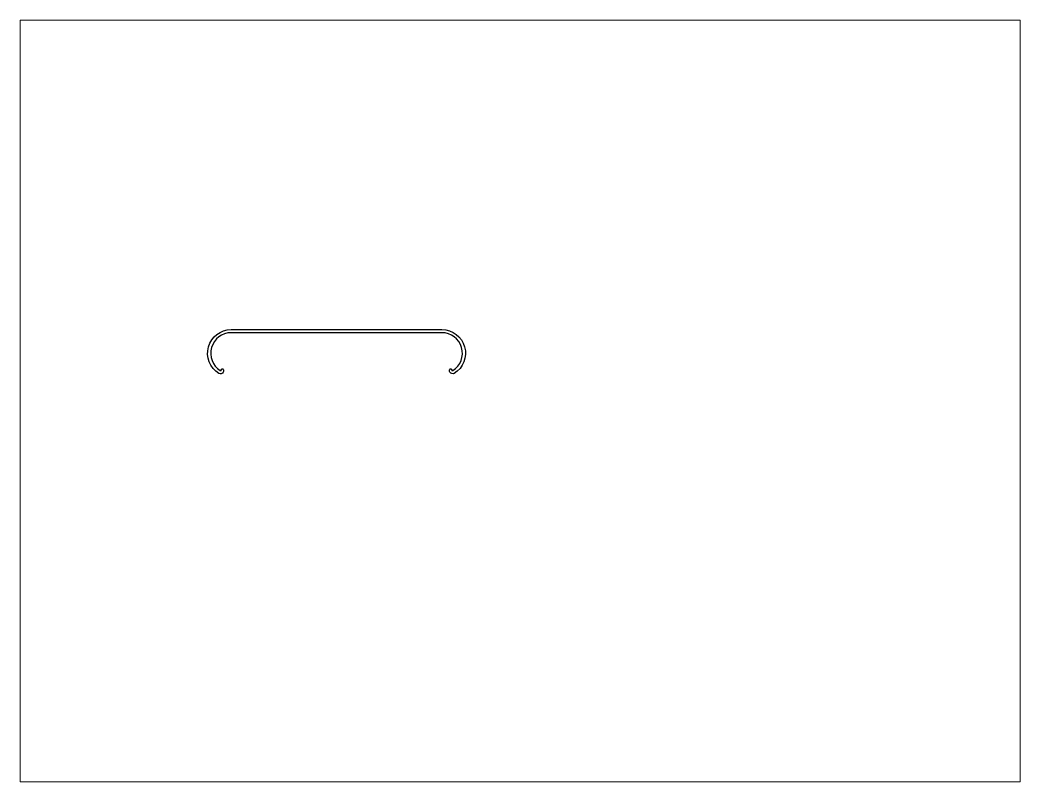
# Paper-space layout 'Layout1' of a CAD drawing. Extents: x 27 to 240, y 20 to 183.
# The model-space entities are those that its viewports show. They can reach past a viewport. Long polylines and large blocks are cut down to what shows.
import ezdxf

# ---------------------------------------------------------------- set-up
doc = ezdxf.new("R2010")
doc.units = 0
doc.header["$LTSCALE"] = 15
doc.layers.get('0').update_dxf_attribs({"linetype": 'CONTINUOUS'})

msp = doc.modelspace()

# ---------------------------------------------------------------- linework, layer by layer
at = {"ltscale": 0.05}
msp.add_lwpolyline([(119.74, 157.84), (160.39, 157.84, -0.758633), (165.11, 140.96, -0.414214), (163.48, 141.4, -0.250492), (163.44, 142.53, -0.599371), (163.97, 142.55), (164.19, 142.16, 0.425826), (164.61, 142.06, 0.751761), (160.39, 156.64), (119.74, 156.64), (79.09, 156.64, 0.751761), (74.88, 142.06, 0.425826), (75.3, 142.16), (75.52, 142.55, -0.599371), (76.05, 142.53, -0.250492), (76.01, 141.4, -0.414214), (74.37, 140.96, -0.758633), (79.09, 157.84)], format="xyb", close=True, dxfattribs=at)

psp = doc.layouts.get("Layout1")

# ---------------------------------------------------------------- viewports
at = {"layer": '0', "color": 0, "linetype": 'BYBLOCK', "ltscale": 0.05}
psp.add_viewport(center=(133.35, 101.6), size=(213.36, 162.56), view_center_point=(190.51, 130.3), view_height=293.8955, dxfattribs=at)

doc.saveas('drawing.dxf')
